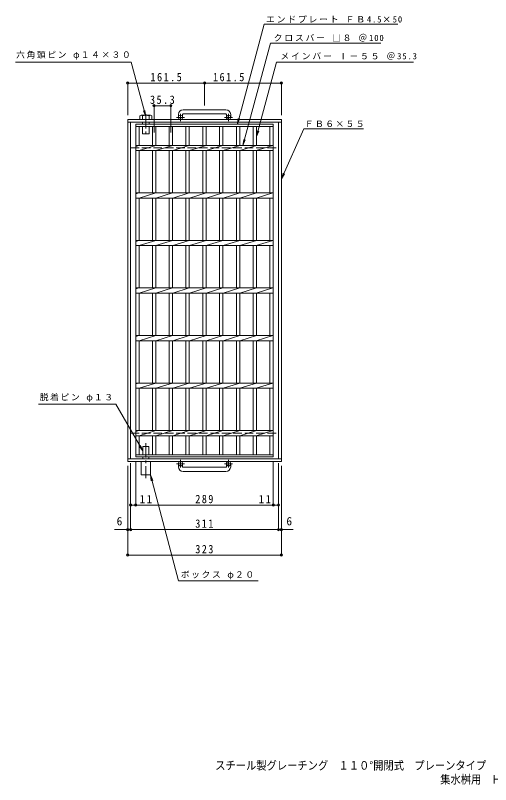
# Model space of a CAD drawing. Units: millimetres, scale not verified. Extents: x -932 to 1060, y -823 to 796.
# Drawn here: x -932 to 67, y -823 to 796 of the extents above; entities that cross this region are included whole.
import ezdxf
from ezdxf.enums import TextEntityAlignment as Align

# ---------------------------------------------------------------- set-up
doc = ezdxf.new("R2010")
doc.units = ezdxf.units.MM
doc.header["$LTSCALE"] = 6
doc.header["$PDMODE"] = 32
doc.header["$PDSIZE"] = 4.8
doc.linetypes.add('CHAIN1', pattern=[8, 5, -1, 1, -1])
doc.linetypes.add('DASHED3', pattern=[4, 3, -1])
for name, color, linetype, lineweight in [('A-1', 2, 'Continuous', 9), ('A-2', 3, 'Continuous', 9), ('A-4', 7, 'Continuous', 9), ('A-5', 7, 'Continuous', 9), ('A-9', 4, 'Continuous', 9)]:
    doc.layers.add(name, color=color, linetype=linetype, lineweight=lineweight)
doc.layers.add('F-5_F-5ﾚｲﾔ', color=2, linetype='Continuous')
doc.styles.add('ＭＳ ゴシック', font='')
doc.styles.get('ＭＳ ゴシック').set_extended_font_data('MS Gothic')

msp = doc.modelspace()

# ---------------------------------------------------------------- linework, layer by layer
at = {"layer": 'A-1'}
for p, q in [((-589.438, 587.457), (-589.438, 581.357)), ((-580.438, 587.457), (-580.438, 581.357)), ((-489.438, 597.457), (-579.438, 597.457)), ((-579.438, 588.457), (-489.438, 588.457)), ((-488.438, 587.457), (-488.438, 581.357)), ((-479.438, 587.457), (-479.438, 581.357)), ((-695.938, 576.857), (-372.938, 576.857)), ((-695.938, 576.857), (-695.938, -143.143)), ((-695.938, 570.856), (-372.938, 570.856)), ((-689.938, 570.856), (-689.938, -137.143)), ((-378.938, 570.856), (-378.938, -137.143)), ((-372.938, 576.857), (-372.938, -143.143)), ((-695.938, -137.143), (-372.938, -137.143)), ((-695.938, -143.143), (-372.938, -143.143)), ((-589.438, -153.744), (-589.438, -147.644)), ((-580.438, -153.744), (-580.438, -147.644)), ((-579.438, -154.744), (-489.438, -154.744)), ((-488.438, -153.744), (-488.438, -147.644)), ((-479.438, -153.744), (-479.438, -147.644)), ((-489.438, -163.744), (-579.438, -163.744))]:
    msp.add_line(p, q, dxfattribs=at)
at = {"layer": 'A-1', "linetype": 'CHAIN1'}
for p, q in [((-584.938, 573.249), (-584.938, 588.847)), ((-483.937, 573.249), (-483.937, 588.847)), ((-576.775, 581.357), (-593.182, 581.357)), ((-475.775, 581.357), (-492.182, 581.357)), ((-584.938, -139.537), (-584.938, -155.134)), ((-483.937, -139.537), (-483.937, -155.134)), ((-576.775, -147.644), (-593.182, -147.644)), ((-475.775, -147.644), (-492.182, -147.644))]:
    msp.add_line(p, q, dxfattribs=at)
at = {"layer": 'A-1', "linetype": 'DASHED3'}
for p, q in [((-689.938, 516.857), (-378.938, 516.857)), ((-689.938, -83.144), (-378.938, -83.144))]:
    msp.add_line(p, q, dxfattribs=at)
at = {"layer": 'A-1'}
for centre in [(-584.938, 581.357), (-483.938, 581.357), (-584.938, -147.644), (-483.938, -147.644)]:
    msp.add_circle(centre, 4.5, dxfattribs=at)
for centre, radius, start, end in [((-579.438, 587.457), 10, 90, 180), ((-579.438, 587.457), 1, 90, 180), ((-489.438, 587.457), 10, 0, 90), ((-489.438, 587.457), 1, 0, 90), ((-579.438, -153.744), 10, 180, 270), ((-579.438, -153.744), 1, 180, 270), ((-489.438, -153.744), 10, 270, 0), ((-489.438, -153.744), 1, 270, 0)]:
    msp.add_arc(centre, radius, start, end, dxfattribs=at)
at = {"layer": 'A-2'}
for p, q in [((-678.938, 566.857), (-389.938, 566.857)), ((-678.938, -133.143), (-678.938, 566.857)), ((-389.938, 566.857), (-389.938, -133.143)), ((-678.938, 562.357), (-389.938, 562.357)), ((-671.937, 522.357), (-671.937, 562.357)), ((-644.037, 562.357), (-644.037, 522.357)), ((-637.037, 562.357), (-637.037, 522.357)), ((-608.737, 562.357), (-608.737, 522.357)), ((-601.737, 562.357), (-601.737, 522.357)), ((-573.437, 562.357), (-573.437, 522.357)), ((-566.437, 562.357), (-566.437, 522.357)), ((-538.137, 562.357), (-538.137, 522.357)), ((-531.137, 562.357), (-531.137, 522.357)), ((-502.837, 562.357), (-502.837, 522.357)), ((-495.837, 562.357), (-495.837, 522.357)), ((-467.537, 562.357), (-467.537, 522.357)), ((-460.537, 562.357), (-460.537, 522.357)), ((-432.237, 562.357), (-432.237, 522.357)), ((-425.237, 562.357), (-425.237, 522.357)), ((-396.938, 562.357), (-396.938, 522.357)), ((-678.938, 520.276), (-672.337, 522.357)), ((-678.938, 522.357), (-389.938, 522.357)), ((-671.937, 511.357), (-637.037, 522.357)), ((-636.637, 511.357), (-601.737, 522.357)), ((-601.337, 511.357), (-566.437, 522.357)), ((-566.037, 511.357), (-531.137, 522.357)), ((-530.737, 511.357), (-495.837, 522.357)), ((-495.437, 511.357), (-460.537, 522.357)), ((-460.137, 511.357), (-425.237, 522.357)), ((-425.636, 511.357), (-390.737, 522.357)), ((-678.938, 511.357), (-389.938, 511.357)), ((-671.937, 422.356), (-671.937, 511.357)), ((-644.037, 511.357), (-644.037, 422.356)), ((-637.037, 511.357), (-637.037, 422.356)), ((-608.737, 511.357), (-608.737, 422.356)), ((-601.737, 511.357), (-601.737, 422.356)), ((-573.437, 511.357), (-573.437, 422.356)), ((-566.437, 511.357), (-566.437, 422.356)), ((-538.137, 511.357), (-538.137, 422.356)), ((-531.137, 511.357), (-531.137, 422.356)), ((-502.837, 511.357), (-502.837, 422.356)), ((-495.837, 511.357), (-495.837, 422.356)), ((-467.537, 511.357), (-467.537, 422.356)), ((-460.537, 511.357), (-460.537, 422.356)), ((-432.237, 511.357), (-432.237, 422.356)), ((-425.237, 511.357), (-425.237, 422.356)), ((-396.938, 511.357), (-396.938, 422.356)), ((-678.938, 420.276), (-672.337, 422.357)), ((-678.938, 422.357), (-389.938, 422.357)), ((-671.937, 411.357), (-637.037, 422.357)), ((-636.637, 411.357), (-601.737, 422.357)), ((-601.337, 411.357), (-566.437, 422.357)), ((-566.037, 411.357), (-531.137, 422.357)), ((-530.737, 411.357), (-495.837, 422.357)), ((-495.437, 411.357), (-460.537, 422.357)), ((-460.137, 411.357), (-425.237, 422.357)), ((-425.636, 411.357), (-390.737, 422.357)), ((-678.938, 411.357), (-389.938, 411.357)), ((-671.937, 322.356), (-671.937, 411.357)), ((-644.037, 411.357), (-644.037, 322.356)), ((-637.037, 411.357), (-637.037, 322.356)), ((-608.737, 411.357), (-608.737, 322.356)), ((-601.737, 411.357), (-601.737, 322.356)), ((-573.437, 411.357), (-573.437, 322.356)), ((-566.437, 411.357), (-566.437, 322.356)), ((-538.137, 411.357), (-538.137, 322.356)), ((-531.137, 411.357), (-531.137, 322.356)), ((-502.837, 411.357), (-502.837, 322.356)), ((-495.837, 411.357), (-495.837, 322.356)), ((-467.537, 411.357), (-467.537, 322.356)), ((-460.537, 411.357), (-460.537, 322.356)), ((-432.237, 411.357), (-432.237, 322.356)), ((-425.237, 411.357), (-425.237, 322.356)), ((-396.938, 411.357), (-396.938, 322.356)), ((-678.938, 320.276), (-672.337, 322.357)), ((-678.938, 322.357), (-389.938, 322.357)), ((-678.938, 311.357), (-389.938, 311.357)), ((-671.937, 311.357), (-637.037, 322.357)), ((-671.937, 222.356), (-671.937, 311.357)), ((-644.037, 311.357), (-644.037, 222.356)), ((-637.037, 311.357), (-637.037, 222.356)), ((-636.637, 311.357), (-601.737, 322.357)), ((-608.737, 311.357), (-608.737, 222.356)), ((-601.737, 311.357), (-601.737, 222.356)), ((-601.337, 311.357), (-566.437, 322.357)), ((-573.437, 311.357), (-573.437, 222.356)), ((-566.437, 311.357), (-566.437, 222.356)), ((-566.037, 311.357), (-531.137, 322.357)), ((-538.137, 311.357), (-538.137, 222.356)), ((-531.137, 311.357), (-531.137, 222.356)), ((-530.737, 311.357), (-495.837, 322.357)), ((-502.837, 311.357), (-502.837, 222.356)), ((-495.837, 311.357), (-495.837, 222.356)), ((-495.437, 311.357), (-460.537, 322.357)), ((-467.537, 311.357), (-467.537, 222.356)), ((-460.537, 311.357), (-460.537, 222.356)), ((-460.137, 311.357), (-425.237, 322.357)), ((-432.237, 311.357), (-432.237, 222.356)), ((-425.636, 311.357), (-390.737, 322.357)), ((-425.237, 311.357), (-425.237, 222.356)), ((-396.938, 311.357), (-396.938, 222.356)), ((-678.938, 220.276), (-672.337, 222.357)), ((-678.938, 222.357), (-389.938, 222.357)), ((-678.938, 211.357), (-389.938, 211.357)), ((-671.937, 211.357), (-637.037, 222.357)), ((-671.937, 122.356), (-671.937, 211.357)), ((-644.037, 211.357), (-644.037, 122.356)), ((-637.037, 211.357), (-637.037, 122.356)), ((-636.637, 211.357), (-601.737, 222.357)), ((-608.737, 211.357), (-608.737, 122.356)), ((-601.737, 211.357), (-601.737, 122.356)), ((-601.337, 211.357), (-566.437, 222.357)), ((-573.437, 211.357), (-573.437, 122.356)), ((-566.437, 211.357), (-566.437, 122.356)), ((-566.037, 211.357), (-531.137, 222.357)), ((-538.137, 211.357), (-538.137, 122.356)), ((-531.137, 211.357), (-531.137, 122.356)), ((-530.737, 211.357), (-495.837, 222.357)), ((-502.837, 211.357), (-502.837, 122.356)), ((-495.837, 211.357), (-495.837, 122.356)), ((-495.437, 211.357), (-460.537, 222.357)), ((-467.537, 211.357), (-467.537, 122.356)), ((-460.537, 211.357), (-460.537, 122.356)), ((-460.137, 211.357), (-425.237, 222.357)), ((-432.237, 211.357), (-432.237, 122.356)), ((-425.636, 211.357), (-390.737, 222.357)), ((-425.237, 211.357), (-425.237, 122.356)), ((-396.938, 211.357), (-396.938, 122.356)), ((-678.938, 120.276), (-672.337, 122.357)), ((-678.938, 122.357), (-389.938, 122.357)), ((-671.937, 111.357), (-637.037, 122.357)), ((-636.637, 111.357), (-601.737, 122.357)), ((-601.337, 111.357), (-566.437, 122.357)), ((-566.037, 111.357), (-531.137, 122.357)), ((-530.737, 111.357), (-495.837, 122.357)), ((-495.437, 111.357), (-460.537, 122.357)), ((-460.137, 111.357), (-425.237, 122.357)), ((-425.636, 111.357), (-390.737, 122.357)), ((-678.938, 111.357), (-389.938, 111.357)), ((-671.937, 22.356), (-671.937, 111.357)), ((-644.037, 111.357), (-644.037, 22.356)), ((-637.037, 111.357), (-637.037, 22.356)), ((-608.737, 111.357), (-608.737, 22.356)), ((-601.737, 111.357), (-601.737, 22.356)), ((-573.437, 111.357), (-573.437, 22.356)), ((-566.437, 111.357), (-566.437, 22.356)), ((-538.137, 111.357), (-538.137, 22.356)), ((-531.137, 111.357), (-531.137, 22.356)), ((-502.837, 111.357), (-502.837, 22.356)), ((-495.837, 111.357), (-495.837, 22.356)), ((-467.537, 111.357), (-467.537, 22.356)), ((-460.537, 111.357), (-460.537, 22.356)), ((-432.237, 111.357), (-432.237, 22.356)), ((-425.237, 111.357), (-425.237, 22.356)), ((-396.938, 111.357), (-396.938, 22.356)), ((-678.938, 20.276), (-672.337, 22.357)), ((-678.938, 22.357), (-389.938, 22.357)), ((-671.937, 11.357), (-637.037, 22.357)), ((-636.637, 11.357), (-601.737, 22.357)), ((-601.337, 11.357), (-566.437, 22.357)), ((-566.037, 11.357), (-531.137, 22.357)), ((-530.737, 11.357), (-495.837, 22.357)), ((-495.437, 11.357), (-460.537, 22.357)), ((-460.137, 11.357), (-425.237, 22.357)), ((-425.636, 11.357), (-390.737, 22.357)), ((-678.938, 11.357), (-389.938, 11.357)), ((-671.937, -77.644), (-671.937, 11.357)), ((-644.037, 11.357), (-644.037, -77.644)), ((-637.037, 11.357), (-637.037, -77.644)), ((-608.737, 11.357), (-608.737, -77.644)), ((-601.737, 11.357), (-601.737, -77.644)), ((-573.437, 11.357), (-573.437, -77.644)), ((-566.437, 11.357), (-566.437, -77.644)), ((-538.137, 11.357), (-538.137, -77.644)), ((-531.137, 11.357), (-531.137, -77.644)), ((-502.837, 11.357), (-502.837, -77.644)), ((-495.837, 11.357), (-495.837, -77.644)), ((-467.537, 11.357), (-467.537, -77.644)), ((-460.537, 11.357), (-460.537, -77.644)), ((-432.237, 11.357), (-432.237, -77.644)), ((-425.237, 11.357), (-425.237, -77.644)), ((-396.938, 11.357), (-396.938, -77.644)), ((-678.938, -79.724), (-672.337, -77.643)), ((-678.938, -77.644), (-389.938, -77.644)), ((-671.937, -88.643), (-637.037, -77.643)), ((-636.637, -88.643), (-601.737, -77.643)), ((-601.337, -88.643), (-566.437, -77.643)), ((-566.037, -88.643), (-531.137, -77.643)), ((-530.737, -88.643), (-495.837, -77.643)), ((-495.437, -88.643), (-460.537, -77.643)), ((-460.137, -88.643), (-425.237, -77.643)), ((-425.636, -88.643), (-390.737, -77.643)), ((-678.938, -88.643), (-389.938, -88.643)), ((-671.937, -128.643), (-671.937, -88.643)), ((-644.037, -88.643), (-644.037, -128.643)), ((-637.037, -88.643), (-637.037, -128.643)), ((-608.737, -88.643), (-608.737, -128.643)), ((-601.737, -88.643), (-601.737, -128.643)), ((-573.437, -88.643), (-573.437, -128.643)), ((-566.437, -88.643), (-566.437, -128.643)), ((-538.137, -88.643), (-538.137, -128.643)), ((-531.137, -88.643), (-531.137, -128.643)), ((-502.837, -88.643), (-502.837, -128.643)), ((-495.837, -88.643), (-495.837, -128.643)), ((-467.537, -88.643), (-467.537, -128.643)), ((-460.537, -88.643), (-460.537, -128.643)), ((-432.237, -88.643), (-432.237, -128.643)), ((-425.237, -88.643), (-425.237, -128.643)), ((-396.938, -88.643), (-396.938, -128.643)), ((-389.938, -128.643), (-678.938, -128.643)), ((-389.938, -133.143), (-678.938, -133.143))]:
    msp.add_line(p, q, dxfattribs=at)
at = {"layer": 'A-4'}
for p, q in [((-695.938, 585.857), (-695.938, 655.301)), ((-695.938, 653.501), (-534.438, 653.501)), ((-534.438, 606.457), (-534.438, 655.301)), ((-534.438, 653.501), (-372.938, 653.501)), ((-372.938, 585.857), (-372.938, 655.301)), ((-640.537, 549.434), (-640.537, 607.646)), ((-640.537, 605.846), (-605.237, 605.846)), ((-605.237, 549.434), (-605.237, 607.646)), ((-678.938, -142.143), (-678.938, -236.18)), ((-389.938, -142.143), (-389.938, -236.18)), ((-695.938, -152.143), (-695.938, -341.591)), ((-689.938, -146.143), (-689.938, -287.824)), ((-378.938, -146.143), (-378.938, -287.824)), ((-372.938, -152.143), (-372.938, -341.591)), ((-689.937, -234.38), (-678.938, -234.38)), ((-689.937, -243.38), (-689.937, -236.18)), ((-678.938, -234.38), (-389.938, -234.38)), ((-389.938, -234.38), (-378.938, -234.38)), ((-723.357, -286.024), (-348.33, -286.024)), ((-695.938, -339.791), (-372.938, -339.791))]:
    msp.add_line(p, q, dxfattribs=at)
for p in [(-695.938, 653.501), (-534.438, 653.501), (-372.938, 653.501), (-640.537, 605.846), (-605.237, 605.846), (-689.937, -234.38), (-678.938, -234.38), (-389.938, -234.38), (-378.938, -234.38), (-695.938, -286.024), (-689.938, -286.024), (-378.938, -286.024), (-372.938, -286.024), (-695.938, -339.791), (-372.938, -339.791)]:
    msp.add_point(p, dxfattribs=at)
at = {"layer": 'A-5'}
for p, q in [((-453.598, 522.357), (-395.962, 737.457)), ((-395.962, 737.457), (-163.635, 737.457)), ((-688.537, 697.457), (-931.982, 697.457)), ((-657.938, 583.257), (-688.537, 697.457)), ((-425.237, 540.725), (-383.241, 697.457)), ((-383.241, 697.457), (-95.001, 697.457)), ((-657.938, 583.257), (-662.721, 594.805)), ((-657.938, 583.257), (-659.569, 595.65)), ((-465.467, 566.857), (-463.835, 579.25)), ((-465.467, 566.857), (-460.683, 578.405)), ((-425.237, 540.725), (-423.606, 553.118)), ((-425.237, 540.725), (-420.454, 552.273)), ((-372.938, 451.679), (-325.858, 556.956)), ((-325.858, 556.956), (-200.232, 556.956)), ((-453.598, 522.357), (-451.966, 534.75)), ((-453.598, 522.357), (-448.814, 533.905)), ((-372.938, 451.679), (-369.368, 463.659)), ((-372.938, 451.679), (-366.389, 462.327)), ((-720.752, -22.488), (-883.279, -22.488)), ((-664.252, -120.349), (-720.752, -22.488)), ((-664.252, -120.349), (-671.862, -110.432)), ((-664.252, -120.349), (-669.036, -108.8)), ((-647.938, -171.144), (-643.154, -182.692)), ((-647.938, -171.144), (-646.306, -183.537)), ((-647.938, -171.144), (-589.47, -394.089)), ((-589.47, -394.089), (-421.951, -394.089))]:
    msp.add_line(p, q, dxfattribs=at)
msp.add_lwpolyline([(-465.467, 566.857), (-409.037, 777.457), (-127.993, 777.457)], dxfattribs=at)
at = {"layer": 'A-9'}
for p, q in [((-667.657, 585.817), (-648.218, 585.817)), ((-664.938, 576.857), (-664.938, 584.776)), ((-650.937, 576.857), (-650.937, 584.776)), ((-645.499, 584.776), (-645.499, 576.857)), ((-664.938, 570.856), (-664.938, 566.857)), ((-650.938, 570.856), (-650.938, 566.857)), ((-664.938, 562.357), (-664.938, 546.857)), ((-650.938, 562.357), (-650.938, 546.857)), ((-664.938, 546.857), (-650.938, 546.857)), ((-664.438, -111.446), (-651.438, -111.446)), ((-664.438, -111.446), (-664.438, -128.644)), ((-651.438, -111.446), (-651.438, -128.644)), ((-664.438, -133.144), (-664.438, -137.144)), ((-651.438, -133.144), (-651.438, -137.144)), ((-647.938, -143.144), (-647.938, -171.144))]:
    msp.add_line(p, q, dxfattribs=at)
at = {"layer": 'A-9', "linetype": 'CHAIN1'}
for p, q in [((-657.938, 587.752), (-657.938, 541.395)), ((-657.938, -104.44), (-657.938, -177.635))]:
    msp.add_line(p, q, dxfattribs=at)
at = {"layer": 'A-9'}
for points in [[(-670.377, 584.776), (-670.377, 576.857), (-645.499, 576.857)], [(-667.938, -143.144), (-667.938, -171.144), (-647.938, -171.144)]]:
    msp.add_lwpolyline(points, dxfattribs=at)
for centre, radius, start, end in [((-667.657, 581.743), 4.074, 48.12389, 131.8763), ((-657.938, 561.751), 24.066, 73.09029, 106.90971), ((-648.218, 581.743), 4.074, 48.1237, 131.87611)]:
    msp.add_arc(centre, radius, start, end, dxfattribs=at)

# ---------------------------------------------------------------- texts
at = {"layer": 'A-4', "color": 2, "style": 'ＭＳ ゴシック'}
for p in [(-719.159, -282.424), (-362.324, -282.424)]:
    msp.add_text('6', height=17.6, dxfattribs=at).set_placement(p, align=Align.BOTTOM_LEFT)
at = {"layer": 'A-4', "color": 2, "char_height": 17.6, "attachment_point": 7, "style": 'ＭＳ ゴシック'}
for s, insert in [('\\T1.28;\\W0.9;161.5', (-648.188, 657.101)), ('\\T1.28;\\W0.9;161.5', (-516.689, 657.101)), ('\\T1.28;\\W0.9;35.3', (-649.137, 609.446)), ('\\T1.27;\\W0.95;11', (-670.591, -230.78)), ('\\T1.27;\\W0.9;289', (-553.938, -230.78)), ('\\T1.27;\\W0.95;11', (-420.539, -230.78)), ('\\T1.27;\\W0.9;311', (-553.938, -282.424)), ('\\T1.27;\\W0.9;323', (-553.938, -336.191))]:
    msp.add_mtext(s, dxfattribs=dict(at, insert=insert))
at = {"layer": 'A-5', "char_height": 13.2, "attachment_point": 7, "style": 'ＭＳ ゴシック'}
for s, insert in [('\\T1.21;エンドプレート\\~ＦＢ4.5×50', (-405.261, 780.15)), ('\\T1.21;クロスバー\\~□８\\~＠100', (-389.133, 740.676)), ('\\T1.18;六角頭ピン\\~φ１４×３０', (-930.404, 702.961)), ('\\T1.21;メインバー\\~Ⅰ－５５\\~＠35.3', (-374.897, 702.215)), ('\\T1.17;ＦＢ６×５５', (-323.938, 560.844)), ('\\T1.18;脱着ピン\\~φ１３', (-880.757, -17.732)), ('\\T1.18;ボックス\\~φ２０', (-584.374, -390.885))]:
    msp.add_mtext(s, dxfattribs=dict(at, insert=insert))
at = {"layer": 'F-5_F-5ﾚｲﾔ', "style": 'ＭＳ ゴシック', "width": 0.9}
for s, p in [('スチール製グレーチング\u3000１１０°開閉式\u3000プレーンタイプ', (-512.046, -796.524)), ('集水桝用\u3000ＨＳＦ\u3000６３５５', (-39.071, -825.907))]:
    msp.add_text(s, height=17.6, dxfattribs=at).set_placement(p, align=Align.BOTTOM_LEFT)

doc.saveas('drawing.dxf')
